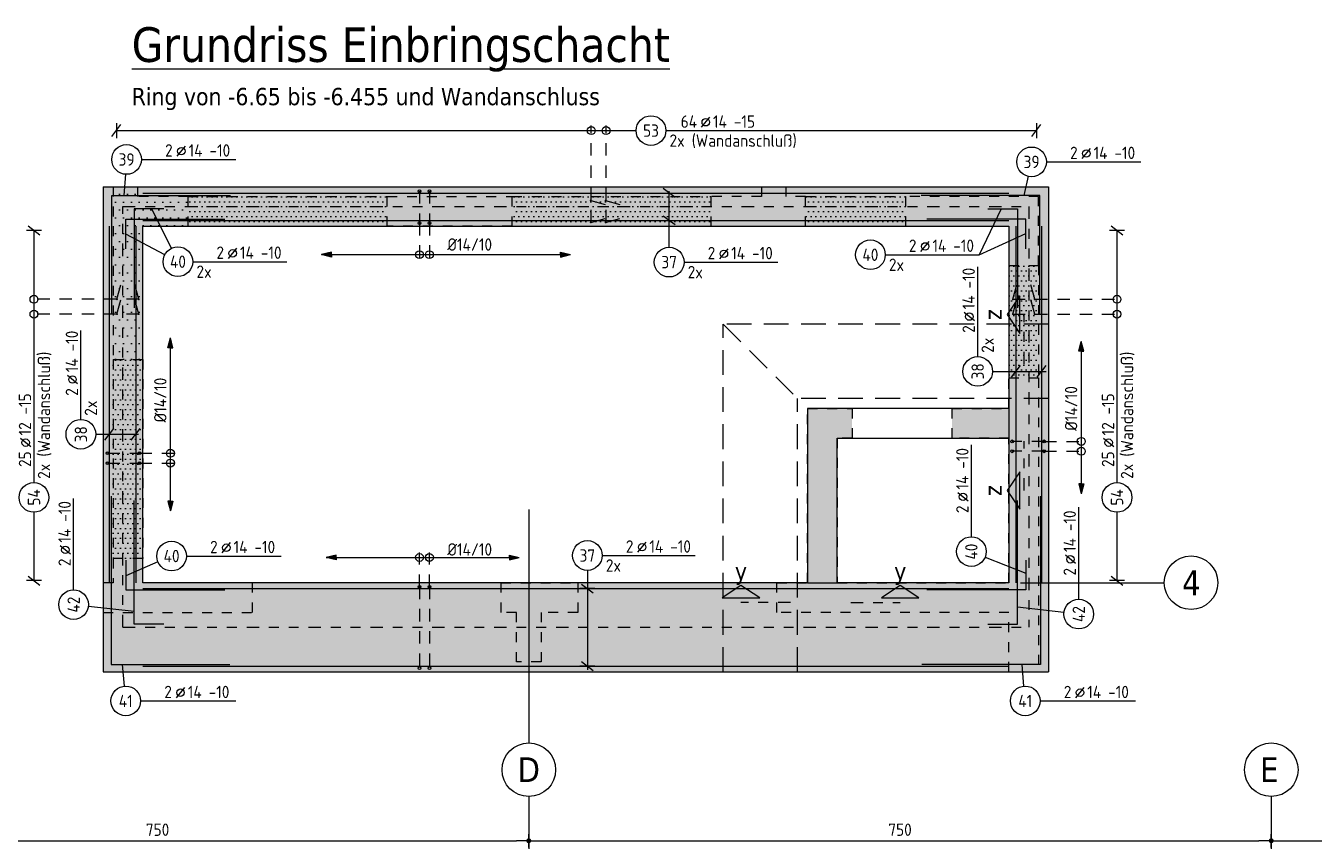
# Model space of a CAD drawing. Extents: x -45 to 98, y -32 to 51.
# Drawn here: x 16.69 to 29.7, y 16.38 to 24.62 of the extents above; entities that cross this region are included whole.
import ezdxf
from ezdxf.enums import TextEntityAlignment as Align

# ---------------------------------------------------------------- set-up
doc = ezdxf.new("R2010")
doc.units = 0
doc.header["$LTSCALE"] = 0.5
for name, pattern in [('AUSGEZOGEN', [1000.01, 1000, 0.01]), ('DASHDOTSMALL', [1.05, 0.5, -0.25, 0.05, -0.25]), ('DIVIDE2', [0.625, 0.25, -0.125, 0, -0.125, 0, -0.125]), ('DOT', [0.175, 0.05, -0.125]), ('HIDDEN', [0.375, 0.25, -0.125]), ('STRICHPUNKT2', [0.55, 0.25, -0.125, 0.05, -0.125]), ('VERDECKT', [0.375, 0.25, -0.125]), ('VERDECKTX2', [0.75, 0.5, -0.25])]:
    doc.linetypes.add(name, pattern=pattern)
for name, color, linetype in [('2.UG', 7, 'Continuous'), ('ACHSEN', 7, 'Continuous'), ('AFB', 7, 'Continuous'), ('AFU', 7, 'Continuous'), ('BETON', 7, 'Continuous'), ('Brüstung 2.UG', 7, 'Continuous'), ('grau_hell', 7, 'Continuous'), ('MASSE', 7, 'Continuous'), ('RND', 7, 'Continuous'), ('SCHNITTE', 7, 'Continuous'), ('SCHRAFF', 7, 'Continuous'), ('TEXT', 7, 'Continuous'), ('VERDECKT', 7, 'Continuous')]:
    doc.layers.add(name, color=color, linetype=linetype)
doc.styles.add('helv', font='tahoma.ttf')
doc.styles.add('txt', font='isocp.shx')
doc.linetypes.add('AFU_50K', pattern='A,0.15,["/",Standard,S=0.2,R=0,X=-0.01,Y=-0.1],0.07,["/",Standard,S=0.2,R=0,X=-0.01,Y=-0.1],0.15', length=0.37)
doc.dimstyles.new('DOT_I', dxfattribs={"dimscale": 0.5, "dimtxt": 0.25, "dimasz": 0.25, "dimexe": 0.1, "dimexo": 0.3, "dimgap": 0.1, "dimtad": 1, "dimdec": 3, "dimzin": 3, "dimtxsty": 'txt', "dimblk": 'DOT', "dimblk1": 'DOT', "dimblk2": 'DOT', "dimsah": 1, "dimcen": 0.1, "dimse1": 1, "dimse2": 1, "dimazin": 0, "dimtfac": 1, "dimtdec": 4, "dimtix": 1, "dimtmove": 2, "dimatfit": 3, "dimfxl": 0, "dimtvp": 1, "dimtolj": 1, "dimtzin": 0, "dimarcsym": 0})
pattern_1 = [(0, (-77.654074, 489.84251), (0.025, 0.05), [0, -0.05])]

# ---------------------------------------------------------------- blocks, each defined once
blk = doc.blocks.new('RND_LEI')
at = {"layer": 'RND', "color": 7, "linetype": 'Continuous'}
blk.add_line((1.022, 0.066), (1.19, 0.27), dxfattribs=at)
for centre, radius in [((0, 0), 0.3), ((1.106, 0.168), 0.075)]:
    blk.add_circle(centre, radius, dxfattribs=at)
at = {"layer": 'RND', "color": 7, "linetype": 'Continuous', "style": 'txt'}
blk.add_attdef('ANZ', text='', height=0.25, dxfattribs=at).set_placement((0.931, 0.057), align=Align.RIGHT)
for tag, p in [('DUM', (1.253, 0.057)), ('ABSTD', (1.674, 0.057)), ('POSTXT', (0.374, -0.327))]:
    blk.add_attdef(tag, p, '', height=0.25, dxfattribs=at)
blk.add_attdef('POSL', text='', height=0.25, dxfattribs=at).set_placement((0, 0), align=Align.MIDDLE)
blk = doc.blocks.new('lei_gre')
at = {"layer": 'RND', "color": 7, "linetype": 'Continuous'}
for p, q in [((-0.09, -0.12), (0.09, 0.12)), ((0, 0.15), (0, -0.15))]:
    blk.add_line(p, q, dxfattribs=at)
blk = doc.blocks.new('Pfeillinie')
at = {"layer": 'TEXT', "linetype": 'Continuous'}
blk.add_hatch(color=7, dxfattribs=at).paths.add_polyline_path([(0, 0), (-0.8, 0.2), (-0.8, 0), (-0.8, -0.2)])
at = {"layer": 'TEXT', "color": 7, "linetype": 'Continuous'}
for p, q in [((-0.8, 0), (-0.8, 0.2)), ((-0.8, 0.2), (0, 0)), ((-0.8, 0), (-0.8, -0.2)), ((-0.8, -0.2), (0, 0))]:
    blk.add_line(p, q, dxfattribs=at)
blk = doc.blocks.new('DOT')
at = {"layer": 'MASSE', "color": 7, "linetype": 'Continuous'}
for p, q in [((0, 0), (-1, 0)), ((0, 0.54), (0, -0.54))]:
    blk.add_line(p, q, dxfattribs=at)
at = {"layer": 'MASSE', "color": 7, "linetype": 'Continuous', "const_width": 0.2}
blk.add_lwpolyline([(-0.1, 0, 1), (0.1, 0, 1)], format="xyb", close=True, dxfattribs=at)
blk = doc.blocks.new('*D60')
at = {"layer": 'Defpoints', "color": 0, "linetype": 'AUSGEZOGEN', "transparency": 16777216}
for p in [(14.27, 16.387), (21.77, 16.387), (21.77, 16.387)]:
    blk.add_point(p, dxfattribs=at)
at = {"layer": 'MASSE', "color": 0, "linetype": 'AUSGEZOGEN', "lineweight": -2, "transparency": 16777216}
blk.add_line((14.395, 16.387), (21.645, 16.387), dxfattribs=at)
at = {"layer": 'MASSE', "color": 0, "linetype": 'AUSGEZOGEN', "lineweight": -2, "transparency": 16777216, "xscale": 0.125, "yscale": 0.125, "zscale": 0.125, "rotation": 180}
blk.add_blockref('DOT', (14.27, 16.387), dxfattribs=at)
at = {"layer": 'MASSE', "color": 0, "linetype": 'AUSGEZOGEN', "lineweight": -2, "transparency": 16777216, "xscale": 0.125, "yscale": 0.125, "zscale": 0.125}
blk.add_blockref('DOT', (21.77, 16.387), dxfattribs=at)
at = {"layer": 'MASSE', "color": 0, "linetype": 'AUSGEZOGEN', "transparency": 16777216, "insert": (18.02, 16.499), "char_height": 0.125, "attachment_point": 5, "style": 'txt'}
blk.add_mtext('\\A1;750', dxfattribs=at)
blk = doc.blocks.new('*D61')
at = {"layer": 'Defpoints', "color": 0, "linetype": 'AUSGEZOGEN', "transparency": 16777216}
for p in [(21.77, 16.387), (29.27, 16.387), (29.27, 16.387)]:
    blk.add_point(p, dxfattribs=at)
at = {"layer": 'MASSE', "color": 0, "linetype": 'AUSGEZOGEN', "lineweight": -2, "transparency": 16777216}
blk.add_line((21.895, 16.387), (29.145, 16.387), dxfattribs=at)
at = {"layer": 'MASSE', "color": 0, "linetype": 'AUSGEZOGEN', "lineweight": -2, "transparency": 16777216, "xscale": 0.125, "yscale": 0.125, "zscale": 0.125, "rotation": 180}
blk.add_blockref('DOT', (21.77, 16.387), dxfattribs=at)
at = {"layer": 'MASSE', "color": 0, "linetype": 'AUSGEZOGEN', "lineweight": -2, "transparency": 16777216, "xscale": 0.125, "yscale": 0.125, "zscale": 0.125}
blk.add_blockref('DOT', (29.27, 16.387), dxfattribs=at)
at = {"layer": 'MASSE', "color": 0, "linetype": 'AUSGEZOGEN', "transparency": 16777216, "insert": (25.52, 16.499), "char_height": 0.125, "attachment_point": 5, "style": 'txt'}
blk.add_mtext('\\A1;750', dxfattribs=at)
blk = doc.blocks.new('*D62')
at = {"layer": 'Defpoints', "color": 0, "linetype": 'AUSGEZOGEN', "transparency": 16777216}
for p in [(29.27, 16.387), (36.77, 16.387), (36.77, 16.387)]:
    blk.add_point(p, dxfattribs=at)
at = {"layer": 'MASSE', "color": 0, "linetype": 'AUSGEZOGEN', "lineweight": -2, "transparency": 16777216}
blk.add_line((29.395, 16.387), (36.645, 16.387), dxfattribs=at)
at = {"layer": 'MASSE', "color": 0, "linetype": 'AUSGEZOGEN', "lineweight": -2, "transparency": 16777216, "xscale": 0.125, "yscale": 0.125, "zscale": 0.125, "rotation": 180}
blk.add_blockref('DOT', (29.27, 16.387), dxfattribs=at)
at = {"layer": 'MASSE', "color": 0, "linetype": 'AUSGEZOGEN', "lineweight": -2, "transparency": 16777216, "xscale": 0.125, "yscale": 0.125, "zscale": 0.125}
blk.add_blockref('DOT', (36.77, 16.387), dxfattribs=at)
at = {"layer": 'MASSE', "color": 0, "linetype": 'AUSGEZOGEN', "transparency": 16777216, "insert": (33.02, 16.499), "char_height": 0.125, "attachment_point": 5, "style": 'txt'}
blk.add_mtext('\\A1;750', dxfattribs=at)
blk = doc.blocks.new('SCHN-2')
at = {"layer": 'SCHNITTE', "color": 6, "linetype": 'Continuous'}
blk.add_lwpolyline([(0.378, 0.088), (0, 0.34), (-0.378, 0.088)], close=True, dxfattribs=at)
at = {"layer": 'SCHNITTE', "color": 1, "linetype": 'DASHDOTSMALL', "style": 'helv'}
blk.add_attdef('SCHN-2', text='', height=0.35, dxfattribs=at).set_placement((0, 0.45), align=Align.CENTER)

msp = doc.modelspace()

# ---------------------------------------------------------------- hatches: boundary and pattern name
at = {"layer": 'Brüstung 2.UG', "linetype": 'DOT'}
h = msp.add_hatch(dxfattribs=at)
h.set_pattern_fill('DOTS', color=102, scale=0.8, double=1)
h.set_pattern_definition(pattern_1)
h.paths.add_polyline_path([(18.3302, 22.8936), (18.3302, 22.5936), (20.3402, 22.5936), (20.3402, 22.8936)])
h = msp.add_hatch(dxfattribs=at)
h.set_pattern_fill('DOTS', color=102, scale=0.8, double=1)
h.set_pattern_definition(pattern_1)
h.paths.add_polyline_path([(21.6002, 22.8936), (21.6002, 22.5936), (23.6102, 22.5936), (23.6102, 22.8936)])
h = msp.add_hatch(dxfattribs=at)
h.set_pattern_fill('DOTS', color=102, scale=0.8, double=1)
h.set_pattern_definition(pattern_1)
h.paths.add_polyline_path([(24.5652, 22.8936), (24.5652, 22.5936), (25.5752, 22.5936), (25.5752, 22.8936)])
h = msp.add_hatch(dxfattribs=at)
h.set_pattern_fill('DOTS', color=102, scale=0.8, double=1)
h.set_pattern_definition(pattern_1)
h.paths.add_polyline_path([(26.6202, 21.0636), (26.9202, 21.0636), (26.9202, 22.1986), (26.6202, 22.1986)])
h = msp.add_hatch(dxfattribs=at)
h.set_pattern_fill('DOTS', color=102, scale=0.8, double=1)
h.set_pattern_definition(pattern_1)
h.paths.add_polyline_path([(17.8702, 21.2486), (17.5702, 21.2486), (17.5702, 19.2386), (17.8702, 19.2386)])
at = {"layer": 'grau_hell'}
h = msp.add_hatch(color=9, dxfattribs=at)
h.paths.add_polyline_path([(17.4702, 22.9936), (17.4702, 18.0936), (23.7352, 18.0936), (23.7352, 18.9936), (17.8702, 18.9936), (17.8702, 22.5936), (26.6202, 22.5936), (26.6202, 21.6036), (27.0202, 21.6036), (27.0202, 22.9936)])
h.paths.add_polyline_path([(27.0202, 21.6036), (26.6202, 21.6036), (26.6202, 20.8536), (27.0202, 20.8536)], flags=17)
h.paths.add_polyline_path([(27.0202, 20.8536), (26.6202, 20.8536), (26.6202, 20.7536), (26.6202, 20.4536), (26.6202, 18.9936), (24.8852, 18.9936), (24.5852, 18.9936), (24.4852, 18.9936), (24.4852, 18.0936), (27.0202, 18.0936)], flags=17)
h.paths.add_polyline_path([(24.4852, 18.9936), (23.7352, 18.9936), (23.7352, 18.0936), (24.4852, 18.0936)])
at = {"layer": 'SCHRAFF', "linetype": 'AUSGEZOGEN'}
h = msp.add_hatch(dxfattribs=at)
h.set_pattern_fill('DOTS', scale=0.05, double=1)
h.set_pattern_definition([(0, (0, -43.77101), (0.0396875, 0.079375), [0, -0.079375])])
h.paths.add_polyline_path([(21.6002, 22.5936), (21.6002, 22.8936), (20.3402, 22.8936), (20.3402, 22.5936)])
h.paths.add_polyline_path([(24.5652, 22.5936), (24.5652, 22.8936), (24.3702, 22.8936), (24.3702, 22.9936), (24.1202, 22.9936), (24.1202, 22.8936), (23.6102, 22.8936), (23.6102, 22.5936)])
h.paths.add_polyline_path([(25.5752, 22.8936), (25.5752, 22.5936), (26.6202, 22.5936), (26.6202, 22.1986), (26.9202, 22.1986), (26.9202, 22.8936)])
h.paths.add_polyline_path([(26.9202, 21.0636), (26.6202, 21.0636), (26.6202, 20.7536), (26.0452, 20.7536), (26.0452, 20.4536), (26.6202, 20.4536), (26.6202, 18.9936), (24.8852, 18.9936), (24.8852, 20.4536), (25.0352, 20.4536), (25.0352, 20.7536), (24.5852, 20.7536), (24.5852, 18.9936), (24.2752, 18.9936), (24.2752, 18.6936), (26.6202, 18.6936), (26.6202, 18.0936), (26.9202, 18.0936)])
h.paths.add_polyline_path([(22.2652, 18.6936), (22.2652, 18.9936), (21.4902, 18.9936), (21.4902, 18.6936), (21.6452, 18.6936), (21.6452, 18.1936), (21.8952, 18.1936), (21.8952, 18.6936)])
h.paths.add_polyline_path([(17.8702, 18.9936), (17.8702, 19.2386), (17.5702, 19.2386), (17.5702, 18.9936), (17.4702, 18.9936), (17.4702, 18.6936), (18.9802, 18.6936), (18.9802, 18.9936)])
h = msp.add_hatch(dxfattribs=at)
h.set_pattern_fill('DOTS', scale=0.05, double=1)
h.set_pattern_definition([(0, (-1.49329, -7.87991), (0.0396875, 0.079375), [0, -0.079375])])
h.paths.add_polyline_path([(17.8202, 22.9936), (17.5702, 22.9936), (17.5702, 21.2486), (17.8702, 21.2486), (17.8702, 22.5936), (18.3302, 22.5936), (18.3302, 22.8936), (17.8202, 22.8936)])

# ---------------------------------------------------------------- linework, layer by layer
at = {"layer": '2.UG', "color": 7, "linetype": 'DOT'}
for p, q in [((17.5702, 22.9936), (17.5702, 21.2486)), ((17.8202, 22.8936), (17.8202, 22.9936)), ((24.1202, 22.9936), (24.1202, 22.8936)), ((24.3702, 22.8936), (24.3702, 22.9936)), ((18.3302, 22.8936), (17.8202, 22.8936)), ((18.3302, 22.5936), (18.3302, 22.8936)), ((24.1202, 22.8936), (23.6102, 22.8936)), ((23.6102, 22.8936), (23.6102, 22.5936)), ((24.5652, 22.8936), (24.3702, 22.8936)), ((24.5652, 22.5936), (24.5652, 22.8936)), ((26.9202, 22.8936), (25.5752, 22.8936)), ((25.5752, 22.8936), (25.5752, 22.5936)), ((26.9202, 22.1986), (26.9202, 22.8936)), ((17.8702, 21.2486), (17.8702, 22.5936)), ((17.8702, 22.5936), (18.3302, 22.5936)), ((23.6102, 22.5936), (24.5652, 22.5936)), ((25.5752, 22.5936), (26.6202, 22.5936)), ((26.6202, 22.5936), (26.6202, 22.1986)), ((26.6202, 22.1986), (26.9202, 22.1986)), ((17.5702, 21.2486), (17.8702, 21.2486))]:
    msp.add_line(p, q, dxfattribs=at)
msp.add_lwpolyline([(20.3402, 22.8936), (21.6002, 22.8936), (21.6002, 22.5936), (20.3402, 22.5936)], close=True, dxfattribs=at)
for points in [[(26.6202, 18.0936), (26.6202, 18.6936), (24.2752, 18.6936), (24.2752, 18.9936), (24.5852, 18.9936), (24.5852, 20.7536), (25.0352, 20.7536), (25.0352, 20.4536), (24.8852, 20.4536), (24.8852, 18.9936), (26.6202, 18.9936), (26.6202, 20.4536), (26.0452, 20.4536), (26.0452, 20.7536), (26.6202, 20.7536), (26.6202, 21.0636), (26.9202, 21.0636), (26.9202, 18.0936)], [(17.4702, 18.6936), (18.9802, 18.6936), (18.9802, 18.9936), (17.8702, 18.9936), (17.8702, 19.2386), (17.5702, 19.2386), (17.5702, 18.9936), (17.4702, 18.9936)], [(21.4902, 18.9936), (22.2652, 18.9936), (22.2652, 18.6936), (21.8952, 18.6936), (21.8952, 18.1936), (21.6452, 18.1936), (21.6452, 18.6936), (21.4902, 18.6936), (21.4902, 18.9936)]]:
    msp.add_lwpolyline(points, dxfattribs=at)
at = {"layer": 'ACHSEN', "color": 140, "linetype": 'AUSGEZOGEN'}
for p, q in [((21.7702, 19.7335), (21.7702, 17.3751)), ((26.7382, 18.9936), (28.1896, 18.9936)), ((21.7702, 16.8341), (21.7702, 14.3681)), ((29.2702, 16.8341), (29.2702, 14.3681))]:
    msp.add_line(p, q, dxfattribs=at)
at = {"layer": 'ACHSEN', "color": 7, "linetype": 'AUSGEZOGEN'}
for centre in [(28.46, 18.9936), (21.7702, 17.1046), (29.2702, 17.1046)]:
    msp.add_circle(centre, 0.2705, dxfattribs=at)
at = {"layer": 'AFB', "color": 1, "linetype": 'DIVIDE2'}
for p, q in [((17.6702, 22.7936), (26.8202, 22.7936)), ((17.6702, 18.5436), (17.6702, 22.7936)), ((26.8202, 22.7936), (26.8202, 18.5436)), ((17.6702, 18.5436), (26.8202, 18.5436))]:
    msp.add_line(p, q, dxfattribs=at)
at = {"layer": 'AFU', "color": 8, "linetype": 'AFU_50K'}
for p, q in [((26.6202, 20.7536), (26.6202, 20.4536)), ((24.5852, 18.9936), (24.8852, 18.9936))]:
    msp.add_line(p, q, dxfattribs=at)
at = {"layer": 'BETON', "color": 6, "linetype": 'AUSGEZOGEN'}
for p, q in [((17.4702, 22.9936), (27.0202, 22.9936)), ((17.4702, 22.9936), (17.4702, 18.0936)), ((27.0202, 22.9936), (27.0202, 18.0936)), ((26.6202, 20.7536), (24.5852, 20.7536)), ((24.5852, 20.7536), (24.5852, 18.9936)), ((24.8852, 20.4536), (26.6202, 20.4536)), ((24.8852, 18.9936), (24.8852, 20.4536)), ((17.4702, 18.0936), (27.0202, 18.0936))]:
    msp.add_line(p, q, dxfattribs=at)
for points in [[(24.5852, 18.9936), (17.8702, 18.9936), (17.8702, 22.5936), (26.6202, 22.5936), (26.6202, 20.7536)], [(26.6202, 20.4536), (26.6202, 18.9936), (24.8852, 18.9936)]]:
    msp.add_lwpolyline(points, dxfattribs=at)
at = {"layer": 'Brüstung 2.UG', "color": 102, "linetype": 'DOT'}
for p, q in [((18.3302, 22.8936), (20.3402, 22.8936)), ((21.6002, 22.8936), (23.6102, 22.8936)), ((24.5652, 22.8936), (25.5752, 22.8936)), ((18.3302, 22.5936), (20.3402, 22.5936)), ((21.6002, 22.5936), (23.6102, 22.5936)), ((24.5652, 22.5936), (25.5752, 22.5936)), ((26.6202, 22.1986), (26.6202, 21.0636)), ((26.9202, 22.1986), (26.9202, 21.0636)), ((17.5702, 21.2486), (17.5702, 19.2386)), ((17.8702, 21.2486), (17.8702, 19.2386))]:
    msp.add_line(p, q, dxfattribs=at)
at = {"layer": 'RND', "color": 7, "linetype": 'AUSGEZOGEN'}
for p, q in [((17.6038, 23.5604), (22.8545, 23.5604)), ((23.1545, 23.5604), (26.8977, 23.5604)), ((17.8574, 23.2688), (18.8099, 23.2688)), ((26.9989, 23.2446), (27.9514, 23.2446)), ((16.7716, 22.5518), (16.7716, 20.0053)), ((27.7118, 22.5518), (27.7118, 20.0053)), ((25.3708, 22.3066), (26.3194, 22.3066)), ((18.3762, 22.2364), (19.3248, 22.2364)), ((23.3382, 22.2319), (24.2864, 22.2319)), ((26.3044, 21.2786), (26.3044, 22.1845)), ((17.2453, 20.643), (17.2453, 21.5418)), ((26.2406, 19.4579), (26.2406, 20.3868)), ((17.1723, 18.9221), (17.1723, 19.8456)), ((16.7716, 19.7053), (16.7716, 19.0144)), ((27.3254, 18.827), (27.3254, 19.7573)), ((27.7118, 19.7053), (27.7118, 19.0144)), ((18.3117, 19.2632), (19.2685, 19.2632)), ((22.5116, 19.2686), (23.4508, 19.2686)), ((17.8491, 17.7991), (18.8118, 17.7991)), ((26.9353, 17.7991), (27.898, 17.7991))]:
    msp.add_line(p, q, dxfattribs=at)
at = {"layer": 'RND', "color": 102, "linetype": 'VERDECKT'}
for p, q in [((22.401, 22.6336), (22.401, 23.6104)), ((22.551, 22.6336), (22.551, 23.6104)), ((20.6663, 22.6266), (20.6663, 22.2573)), ((20.7663, 22.6266), (20.7663, 22.2573)), ((17.8302, 21.8565), (16.7216, 21.8565)), ((26.6602, 21.8565), (27.7618, 21.8565)), ((17.8302, 21.7065), (16.7216, 21.7065)), ((26.6602, 21.7065), (27.7618, 21.7065)), ((26.9763, 20.4212), (27.4007, 20.4212)), ((26.9763, 20.3212), (27.4007, 20.3212)), ((17.8373, 20.3016), (18.2003, 20.3016)), ((17.8373, 20.2016), (18.2003, 20.2016)), ((20.6663, 18.9532), (20.6663, 19.2982)), ((20.7663, 18.9532), (20.7663, 19.2982))]:
    msp.add_line(p, q, dxfattribs=at)
at = {"layer": 'RND', "color": 102, "linetype": 'AUSGEZOGEN'}
for p, q in [((17.6957, 23.1193), (17.6791, 22.9058)), ((26.8147, 23.0985), (26.7695, 22.9058)), ((23.1882, 22.3819), (23.1882, 22.9499)), ((18.1593, 22.3707), (17.9607, 22.7694)), ((26.5415, 22.7694), (26.3194, 22.3066)), ((26.3194, 22.3066), (26.7902, 22.5209)), ((18.0937, 22.3068), (17.7002, 22.5159)), ((26.4544, 21.1286), (26.9975, 21.1286)), ((17.3953, 20.493), (17.8224, 20.493)), ((18.0242, 19.2032), (17.7002, 19.0617)), ((26.38, 19.2526), (26.7902, 19.0898)), ((22.3616, 19.1186), (22.3616, 18.1127)), ((17.3214, 18.756), (17.7847, 18.7058)), ((27.1763, 18.6934), (26.7058, 18.7453)), ((17.6861, 17.9485), (17.6671, 18.1679)), ((26.7723, 17.9485), (26.7533, 18.1679))]:
    msp.add_line(p, q, dxfattribs=at)
at = {"layer": 'RND', "color": 1, "linetype": 'AUSGEZOGEN'}
for points in [[(17.8702, 22.9291), (26.6202, 22.9291)], [(17.5581, 21.7058), (17.5581, 22.9058), (18.7581, 22.9058)], [(22.396, 22.8536), (22.5409, 22.8148)], [(22.546, 22.8536), (22.6909, 22.8148)], [(26.9324, 21.7058), (26.9324, 22.9058), (25.7324, 22.9058)], [(17.7002, 22.3662), (17.7002, 22.6662), (18.7002, 22.6662)], [(18.0847, 22.7694), (17.7847, 22.7694), (17.7847, 21.7694)], [(17.8702, 22.652), (26.6202, 22.652)], [(22.396, 22.6336), (22.5409, 22.6724)], [(22.546, 22.6336), (22.6909, 22.6724)], [(26.7902, 22.3662), (26.7902, 22.6662), (25.7902, 22.6662)], [(26.4058, 22.7694), (26.7058, 22.7694), (26.7058, 21.7694)], [(17.5328, 22.5936), (17.5328, 18.9936)], [(17.7999, 22.5936), (17.7999, 18.9936)], [(26.6906, 22.5936), (26.6906, 18.9936)], [(26.9499, 22.5936), (26.9499, 18.9936)], [(17.6102, 21.8565), (17.6491, 22.0014)], [(17.8302, 21.8565), (17.7914, 22.0014)], [(26.6602, 21.8565), (26.6991, 22.0014)], [(26.8802, 21.8565), (26.8414, 22.0014)], [(17.6102, 21.7065), (17.6491, 21.8514)], [(17.8302, 21.7065), (17.7914, 21.8514)], [(26.6602, 21.7065), (26.6991, 21.8514)], [(26.8802, 21.7065), (26.8414, 21.8514)], [(17.5517, 19.8679), (17.5517, 18.1679), (18.7517, 18.1679)], [(18.0847, 18.5753), (17.7847, 18.5753), (17.7847, 19.8253)], [(26.9388, 19.8679), (26.9388, 18.1679), (25.7388, 18.1679)], [(26.4058, 18.5753), (26.7058, 18.5753), (26.7058, 19.8253)], [(17.7002, 19.221), (17.7002, 18.921), (18.7002, 18.921)], [(26.7902, 19.221), (26.7902, 18.921), (25.7902, 18.921)], [(17.8702, 18.9353), (26.6202, 18.9353)], [(17.8702, 18.152), (26.6202, 18.152)]]:
    msp.add_lwpolyline(points, dxfattribs=at)
at = {"layer": 'RND', "color": 7, "linetype": 'HIDDEN'}
for points in [[(20.6663, 22.9497), (20.6663, 22.6266)], [(20.7663, 22.9497), (20.7663, 22.6266)], [(26.9763, 20.4212), (26.6532, 20.4212)], [(26.9763, 20.3212), (26.6532, 20.3212)], [(17.5142, 20.3016), (17.8373, 20.3016)], [(17.5142, 20.2016), (17.8373, 20.2016)], [(20.6663, 18.9532), (20.6663, 18.1303)], [(20.7663, 18.9532), (20.7663, 18.1303)]]:
    msp.add_lwpolyline(points, dxfattribs=at)
at = {"layer": 'RND', "color": 7, "linetype": 'AUSGEZOGEN', "const_width": 0.01}
for points in [[(22.391, 22.8536, 1), (22.401, 22.8536, 1)], [(22.541, 22.8536, 1), (22.551, 22.8536, 1)], [(22.391, 22.6336, 1), (22.401, 22.6336, 1)], [(22.541, 22.6336, 1), (22.551, 22.6336, 1)], [(17.6102, 21.8515, 1), (17.6102, 21.8615, 1)], [(17.8302, 21.8515, 1), (17.8302, 21.8615, 1)], [(26.6602, 21.8515, -1), (26.6602, 21.8615, -1)], [(26.8802, 21.8515, -1), (26.8802, 21.8615, -1)], [(17.6102, 21.7015, 1), (17.6102, 21.7115, 1)], [(17.8302, 21.7015, 1), (17.8302, 21.7115, 1)], [(26.6602, 21.7015, -1), (26.6602, 21.7115, -1)], [(26.8802, 21.7015, -1), (26.8802, 21.7115, -1)]]:
    msp.add_lwpolyline(points, format="xyb", close=True, dxfattribs=at)
at = {"layer": 'RND', "color": 102, "linetype": 'AUSGEZOGEN'}
for points in [[(19.6775, 22.3073), (22.1906, 22.3073)], [(18.1503, 19.7183), (18.1503, 21.4671)], [(27.3507, 21.4316), (27.3507, 19.8931)], [(19.7246, 19.2482), (21.674, 19.2482)]]:
    msp.add_lwpolyline(points, dxfattribs=at)
at = {"layer": 'RND', "color": 7, "linetype": 'AUSGEZOGEN'}
for centre, radius in [((22.401, 23.5604), 0.04), ((22.551, 23.5604), 0.04), ((20.6663, 22.9497), 0.014), ((20.7663, 22.9497), 0.014), ((20.6663, 22.6266), 0.014), ((20.7663, 22.6266), 0.014), ((20.6663, 22.3073), 0.04), ((20.7663, 22.3073), 0.04), ((16.7716, 21.8565), 0.04), ((27.7118, 21.8565), 0.04), ((16.7716, 21.7065), 0.04), ((27.7118, 21.7065), 0.04), ((26.6532, 20.4212), 0.014), ((26.9763, 20.4212), 0.014), ((27.3507, 20.4212), 0.04), ((17.5142, 20.3016), 0.014), ((17.8373, 20.3016), 0.014), ((18.1503, 20.3016), 0.04), ((26.6532, 20.3212), 0.014), ((26.9763, 20.3212), 0.014), ((27.3507, 20.3212), 0.04), ((17.5142, 20.2016), 0.014), ((17.8373, 20.2016), 0.014), ((18.1503, 20.2016), 0.04), ((20.6663, 19.2482), 0.04), ((20.7663, 19.2482), 0.04), ((20.6663, 18.9532), 0.014), ((20.7663, 18.9532), 0.014), ((20.6663, 18.1303), 0.014), ((20.7663, 18.1303), 0.014)]:
    msp.add_circle(centre, radius, dxfattribs=at)
at = {"layer": 'SCHNITTE', "color": 6, "linetype": 'STRICHPUNKT2'}
for p, q in [((26.7733, 21.2014), (26.7733, 21.7014)), ((26.7733, 19.9241), (26.7733, 20.4241)), ((24.4135, 18.7953), (23.9135, 18.7953)), ((25.0225, 18.7953), (25.5225, 18.7953))]:
    msp.add_line(p, q, dxfattribs=at)
at = {"layer": 'VERDECKT', "color": 7, "linetype": 'VERDECKTX2'}
for p, q in [((27.0202, 21.6036), (23.7352, 21.6036)), ((23.7352, 18.0936), (23.7352, 21.6036)), ((23.7352, 21.6036), (24.4852, 20.8536)), ((27.0202, 20.8536), (24.4852, 20.8536)), ((24.4852, 18.0936), (24.4852, 20.8536)), ((24.4852, 18.0936), (27.0202, 18.0936))]:
    msp.add_line(p, q, dxfattribs=at)

# ---------------------------------------------------------------- block references
at = {"layer": 'RND', "color": 7, "linetype": 'AUSGEZOGEN', "xscale": 0.5, "yscale": 0.5, "zscale": 0.5}
for p, values in [((23.0045, 23.5604), {'POSL': '53', 'DUM': '14', 'ANZ': '64', 'ABSTD': '-15', 'POSTXT': '2x (Wandanschluß)'}), ((17.7074, 23.2688), {'POSL': '39', 'DUM': '14', 'ANZ': '2', 'ABSTD': '-10'}), ((26.8489, 23.2446), {'POSL': '39', 'DUM': '14', 'ANZ': '2', 'ABSTD': '-10'}), ((18.2262, 22.2364), {'POSL': '40', 'DUM': '14', 'ANZ': '2', 'ABSTD': '-10', 'POSTXT': '2x'}), ((25.2208, 22.3066), {'POSL': '40', 'DUM': '14', 'ANZ': '2', 'ABSTD': '-10', 'POSTXT': '2x'}), ((23.1882, 22.2319), {'POSL': '37', 'DUM': '14', 'ANZ': '2', 'ABSTD': '-10', 'POSTXT': '2x'}), ((18.1617, 19.2632), {'POSL': '40', 'DUM': '14', 'ANZ': '2', 'ABSTD': '-10'}), ((22.3616, 19.2686), {'POSL': '37', 'DUM': '14', 'ANZ': '2', 'ABSTD': '-10', 'POSTXT': '2x'}), ((17.6991, 17.7991), {'POSL': '41', 'DUM': '14', 'ANZ': '2', 'ABSTD': '-10'}), ((26.7853, 17.7991), {'POSL': '41', 'DUM': '14', 'ANZ': '2', 'ABSTD': '-10'})]:
    msp.add_blockref('RND_LEI', p, dxfattribs=at).add_auto_attribs(values)
for p in [(17.6038, 23.5604), (26.8977, 23.5604)]:
    msp.add_blockref('lei_gre', p, dxfattribs=at)
at = {"layer": 'RND', "color": 102, "linetype": 'AUSGEZOGEN'}
for name, p, xscale, yscale, zscale, rotation in [('lei_gre', (23.1882, 22.9291), 0.5, 0.5, 0.5, 90), ('lei_gre', (23.1882, 22.652), 0.5, 0.5, 0.5, 90), ('Pfeillinie', (19.6775, 22.3073), 0.125, 0.125, 0.125, 180), ('Pfeillinie', (18.1503, 21.4671), 0.125, 0.125, 0.125, 90), ('Pfeillinie', (27.3507, 21.4316), 0.125, 0.125, 0.125, 90), ('Pfeillinie', (27.3507, 19.8931), 0.125, 0.125, 0.125, 270), ('Pfeillinie', (18.1503, 19.7183), 0.125, 0.125, 0.125, 270), ('Pfeillinie', (19.7246, 19.2482), 0.125, 0.125, 0.125, 180), ('lei_gre', (22.3616, 18.9353), 0.5, 0.5, 0.5, 270), ('lei_gre', (22.3616, 18.152), 0.5, 0.5, 0.5, 270)]:
    msp.add_blockref(name, p, dxfattribs=dict(at, xscale=xscale, yscale=yscale, zscale=zscale, rotation=rotation))
at = {"layer": 'RND', "color": 7, "linetype": 'AUSGEZOGEN', "xscale": 0.5, "yscale": 0.5, "zscale": 0.5, "rotation": 270}
for p in [(16.7716, 22.5518), (27.7118, 22.5518), (16.7716, 19.0144), (27.7118, 19.0144)]:
    msp.add_blockref('lei_gre', p, dxfattribs=at)
at = {"layer": 'RND', "color": 102, "linetype": 'AUSGEZOGEN'}
for name, p, xscale, yscale, zscale in [('Pfeillinie', (22.1906, 22.3073), 0.125, 0.125, 0.125), ('lei_gre', (26.6906, 21.1286), 0.5, 0.5, 0.5), ('lei_gre', (26.9499, 21.1286), 0.5, 0.5, 0.5), ('lei_gre', (17.5328, 20.493), 0.5, 0.5, 0.5), ('lei_gre', (17.7999, 20.493), 0.5, 0.5, 0.5), ('Pfeillinie', (21.674, 19.2482), 0.125, 0.125, 0.125)]:
    msp.add_blockref(name, p, dxfattribs=dict(at, xscale=xscale, yscale=yscale, zscale=zscale))
at = {"layer": 'RND', "color": 7, "linetype": 'AUSGEZOGEN', "xscale": 0.5, "yscale": 0.5, "zscale": 0.5, "rotation": 90}
for p, values in [((26.3044, 21.1286), {'POSL': '38', 'DUM': '14', 'ANZ': '2', 'ABSTD': '-10', 'POSTXT': '2x'}), ((17.2453, 20.493), {'POSL': '38', 'DUM': '14', 'ANZ': '2', 'ABSTD': '-10', 'POSTXT': '2x'}), ((16.7716, 19.8553), {'POSL': '54', 'DUM': '12', 'ANZ': '25', 'ABSTD': '-15', 'POSTXT': '2x (Wandanschluß)'}), ((27.7118, 19.8553), {'POSL': '54', 'DUM': '12', 'ANZ': '25', 'ABSTD': '-15', 'POSTXT': '2x (Wandanschluß)'}), ((26.2406, 19.3079), {'POSL': '40', 'DUM': '14', 'ANZ': '2', 'ABSTD': '-10'}), ((17.1723, 18.7721), {'POSL': '42', 'DUM': '14', 'ANZ': '2', 'ABSTD': '-10'}), ((27.3254, 18.677), {'POSL': '42', 'DUM': '14', 'ANZ': '2', 'ABSTD': '-10'})]:
    msp.add_blockref('RND_LEI', p, dxfattribs=at).add_auto_attribs(values)
at = {"layer": 'SCHNITTE', "color": 6, "linetype": 'STRICHPUNKT2', "xscale": 0.5, "yscale": 0.5, "zscale": 0.5, "rotation": 90}
for p in [(26.7733, 21.7014), (26.7733, 19.9241)]:
    msp.add_blockref('SCHN-2', p, dxfattribs=at).add_auto_attribs({'SCHN-2': 'z'})
at = {"layer": 'SCHNITTE', "color": 6, "linetype": 'STRICHPUNKT2', "xscale": 0.5, "yscale": 0.5, "zscale": 0.5}
for p in [(23.9135, 18.7953), (25.5225, 18.7953)]:
    msp.add_blockref('SCHN-2', p, dxfattribs=at).add_auto_attribs({'SCHN-2': 'y'})

# ---------------------------------------------------------------- texts
at = {"layer": 'ACHSEN', "color": 6, "linetype": 'AUSGEZOGEN', "style": 'helv'}
for s, p in [('4', (28.3694, 18.8674)), ('D', (21.6562, 16.9802)), ('E', (29.1562, 16.9802))]:
    msp.add_text(s, height=0.25, dxfattribs=at).set_placement(p)
at = {"layer": 'TEXT', "color": 5, "linetype": 'AUSGEZOGEN', "style": 'helv'}
msp.add_text('%%UGrundriss Einbringschacht', height=0.35, dxfattribs=at).set_placement((17.7587, 24.2545))
at = {"layer": 'TEXT', "color": 1, "linetype": 'AUSGEZOGEN', "style": 'helv'}
msp.add_text('Ring von -6.65 bis -6.455 und Wandanschluss', height=0.175, dxfattribs=at).set_placement((17.7587, 23.817))
at = {"layer": 'TEXT', "color": 7, "linetype": 'AUSGEZOGEN', "style": 'txt'}
for p in [(20.9476, 22.3473), (20.9476, 19.2671)]:
    msp.add_text('%%C14/10', height=0.125, dxfattribs=at).set_placement(p)
for p in [(18.1103, 20.6129), (27.3107, 20.5281)]:
    msp.add_text('%%C14/10', height=0.125, rotation=90, dxfattribs=at).set_placement(p)

# ---------------------------------------------------------------- dimensions: what is measured, and where the dimension line sits
at = {"layer": 'MASSE', "color": 7, "linetype": 'AUSGEZOGEN'}
for base, p1, p2, picture, middle in [((21.7702, 16.3868), (14.2702, 16.3868), (21.7702, 16.3868), '*D60', (18.0202, 16.4993)), ((29.2702, 16.3868), (21.7702, 16.3868), (29.2702, 16.3868), '*D61', (25.5202, 16.4993)), ((36.7702, 16.3868), (29.2702, 16.3868), (36.7702, 16.3868), '*D62', (33.0202, 16.4993))]:
    dim = msp.add_linear_dim(base=base, p1=p1, p2=p2, dimstyle='DOT_I', override={"dimdec": 0, "dimlfac": 100}, dxfattribs=at)
    dim.commit()
    dim.dimension.update_dxf_attribs({"geometry": picture, "text_midpoint": middle})

doc.saveas('drawing.dxf')
